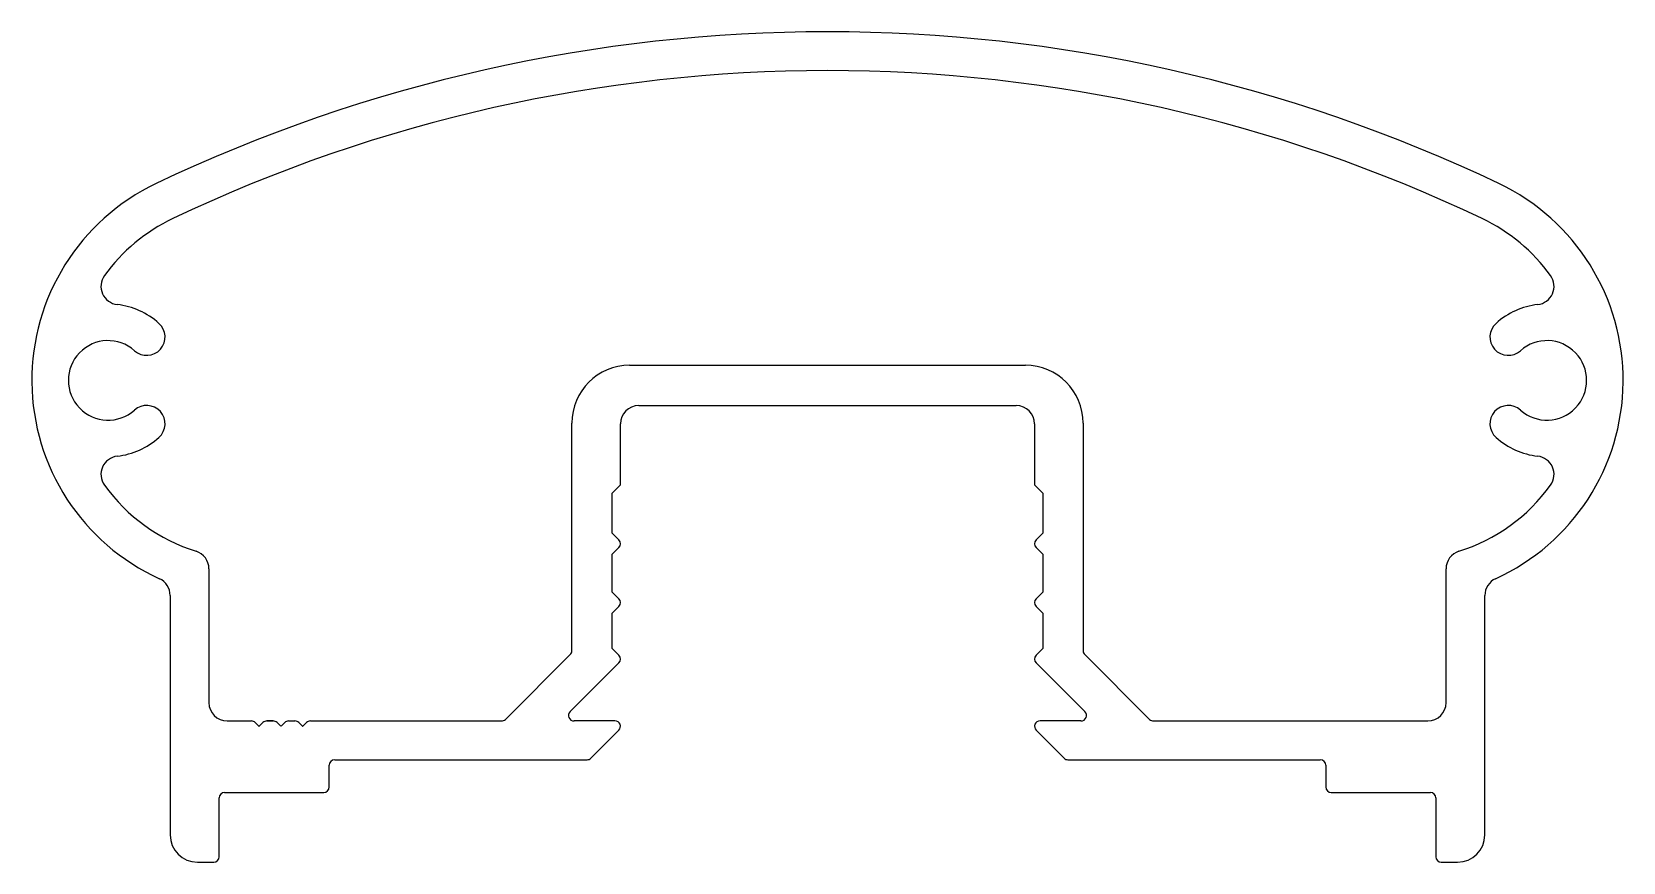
# Model space of a CAD drawing. Extents: x -35.6 to 37.4, y -0.3 to 37.8.
import ezdxf

# ---------------------------------------------------------------- set-up
doc = ezdxf.new("R2010")
doc.units = 0
doc.layers.add('1', color=4, linetype='CONTINUOUS')
doc.layers.add('DIMENSIONS', color=7, linetype='CONTINUOUS')

msp = doc.modelspace()

# ---------------------------------------------------------------- linework, layer by layer
at = {"layer": '1', "color": 7, "linetype": 'CONTINUOUS'}
for p, q in [((-8.22, 22.464), (9.94, 22.464)), ((-10.87, 9.368), (-10.87, 19.814)), ((12.59, 19.814), (12.59, 9.368)), ((-27.52, 13.128), (-27.52, 6.984)), ((29.24, 6.984), (29.24, 13.128)), ((-13.917, 6.218), (-10.943, 9.191)), ((12.663, 9.191), (15.637, 6.218)), ((-26.68, 6.144), (-25.572, 6.144)), ((-25.572, 6.144), (-25.572, 6.144)), ((-25.395, 6.071), (-25.224, 5.9)), ((-25.213, 5.9), (-25.042, 6.071)), ((-24.865, 6.144), (-24.572, 6.144)), ((-24.572, 6.144), (-24.865, 6.144)), ((-24.865, 6.144), (-24.572, 6.144)), ((-24.572, 6.144), (-24.865, 6.144)), ((-24.865, 6.144), (-24.572, 6.144)), ((-24.395, 6.071), (-24.224, 5.9)), ((-24.213, 5.9), (-24.042, 6.071)), ((-23.865, 6.144), (-23.572, 6.144)), ((-23.395, 6.071), (-23.224, 5.9)), ((-23.213, 5.9), (-23.042, 6.071)), ((-22.865, 6.144), (-14.093, 6.144)), ((15.813, 6.144), (28.4, 6.144))]:
    msp.add_line(p, q, dxfattribs=at)
for centre, radius, start, end in [((0.86, -33.845), 69.829, 64.5191, 115.4809), ((-25.645, 21.771), 8.22, 115.4809, 144.22238), ((27.365, 21.771), 8.22, 35.77762, 64.5191), ((-31.632, 26.086), 0.84, 144.22238, 263.22393), ((33.352, 26.086), 0.84, 276.77607, 35.77762), ((-32.145, 21.771), 3.505, 48.30676, 83.22393), ((33.865, 21.771), 3.505, 96.77607, 131.69324), ((-30.372, 23.761), 0.84, 228.30676, 48.30676), ((32.092, 23.761), 0.84, 131.69324, 311.69324), ((-32.145, 21.771), 1.825, 48.30676, 311.69324), ((33.865, 21.771), 1.825, 228.30676, 131.69324), ((-8.22, 19.814), 2.65, 90, 180), ((9.94, 19.814), 2.65, 360, 90), ((-30.372, 19.781), 0.84, 311.69324, 131.69324), ((32.092, 19.781), 0.84, 48.30676, 228.30676), ((-32.145, 21.771), 3.505, 276.77607, 311.69324), ((33.865, 21.771), 3.505, 228.30676, 263.22393), ((-31.632, 17.457), 0.84, 96.77607, 215.77762), ((33.352, 17.457), 0.84, 324.22238, 83.22393), ((-25.645, 21.771), 8.22, 215.77762, 252.56228), ((27.365, 21.771), 8.22, 287.43772, 324.22238), ((-28.36, 13.128), 0.84, 0, 72.56228), ((30.08, 13.128), 0.84, 107.43772, 180), ((-11.12, 9.368), 0.25, 315, 0), ((12.84, 9.368), 0.25, 180, 225), ((-26.68, 6.984), 0.84, 180, 270), ((28.4, 6.984), 0.84, 270, 360), ((-25.572, 5.894), 0.25, 45, 90), ((-25.218, 5.906), 0.008, 225, 315), ((-24.865, 5.894), 0.25, 90, 135), ((-24.572, 5.894), 0.25, 45, 90), ((-24.219, 5.906), 0.008, 225, 315), ((-23.865, 5.894), 0.25, 90, 135), ((-23.572, 5.894), 0.25, 45, 90), ((-23.219, 5.906), 0.008, 225, 315), ((-22.865, 5.894), 0.25, 90, 135), ((-14.093, 6.394), 0.25, 270, 315), ((15.813, 6.394), 0.25, 225, 270)]:
    msp.add_arc(centre, radius, start, end, dxfattribs=at)
at = {"layer": 'DIMENSIONS', "color": 7}
for p, q in [((-7.8, 20.614), (9.52, 20.614)), ((-8.64, 16.976), (-8.64, 19.774)), ((10.36, 19.774), (10.36, 16.976)), ((-9.02, 16.596), (-8.64, 16.976)), ((10.36, 16.976), (10.74, 16.596)), ((-9.02, 14.757), (-9.02, 16.596)), ((10.74, 16.596), (10.74, 14.757)), ((-8.713, 14.45), (-9.02, 14.757)), ((10.74, 14.757), (10.433, 14.45)), ((-9.02, 13.79), (-8.713, 14.097)), ((10.433, 14.097), (10.74, 13.79)), ((-9.02, 12.059), (-9.02, 13.79)), ((10.74, 13.79), (10.74, 12.059)), ((-29.3, 11.907), (-29.3, 0.914)), ((-8.713, 11.752), (-9.02, 12.059)), ((10.74, 12.059), (10.433, 11.752)), ((31.02, 0.914), (31.02, 11.907)), ((-9.02, 11.092), (-8.713, 11.399)), ((-9.02, 9.465), (-9.02, 11.092)), ((10.433, 11.399), (10.74, 11.092)), ((10.74, 11.092), (10.74, 9.465)), ((-10.947, 6.571), (-8.713, 8.804)), ((-8.713, 9.158), (-9.02, 9.465)), ((10.74, 9.465), (10.433, 9.158)), ((10.433, 8.804), (12.667, 6.571)), ((-8.89, 6.144), (-10.77, 6.144)), ((12.49, 6.144), (10.61, 6.144)), ((-9.993, 4.438), (-8.713, 5.718)), ((10.433, 5.718), (11.713, 4.438)), ((-22, 3.114), (-22, 4.114)), ((-21.75, 4.364), (-10.17, 4.364)), ((11.89, 4.364), (23.47, 4.364)), ((23.72, 4.114), (23.72, 3.114)), ((-27.05, -0.086), (-27.05, 2.614)), ((-26.8, 2.864), (-22.25, 2.864)), ((23.97, 2.864), (28.52, 2.864)), ((28.77, 2.614), (28.77, -0.086)), ((-28.05, -0.336), (-27.3, -0.336)), ((29.02, -0.336), (29.77, -0.336))]:
    msp.add_line(p, q, dxfattribs=at)
for centre, radius, start, end in [((0.86, -33.845), 71.609, 64.5191, 115.4809), ((-25.645, 21.771), 10, 115.4809, 245.5016), ((27.365, 21.771), 10, 294.4984, 64.5191), ((-7.8, 19.774), 0.84, 90, 180), ((9.52, 19.774), 0.84, 360, 90), ((-8.89, 14.274), 0.25, 315, 45), ((10.61, 14.274), 0.25, 135, 225), ((-30.14, 11.907), 0.84, 0, 65.5016), ((31.86, 11.907), 0.84, 114.4984, 180), ((-8.89, 11.576), 0.25, 315, 45), ((10.61, 11.576), 0.25, 135, 225), ((-8.89, 8.981), 0.25, 315, 45), ((10.61, 8.981), 0.25, 135, 225), ((-10.77, 6.394), 0.25, 135, 270), ((12.49, 6.394), 0.25, 270, 45), ((-8.89, 5.894), 0.25, 315, 90), ((10.61, 5.894), 0.25, 90, 225), ((-10.17, 4.614), 0.25, 270, 315), ((11.89, 4.614), 0.25, 225, 270), ((-21.75, 4.114), 0.25, 90, 180), ((23.47, 4.114), 0.25, 0, 90), ((-22.25, 3.114), 0.25, 270, 0), ((23.97, 3.114), 0.25, 180, 270), ((-26.8, 2.614), 0.25, 90, 180), ((28.52, 2.614), 0.25, 0, 90), ((-28.05, 0.914), 1.25, 180, 270), ((29.77, 0.914), 1.25, 270, 0), ((-27.3, -0.086), 0.25, 270, 0), ((29.02, -0.086), 0.25, 180, 270)]:
    msp.add_arc(centre, radius, start, end, dxfattribs=at)

doc.saveas('drawing.dxf')
